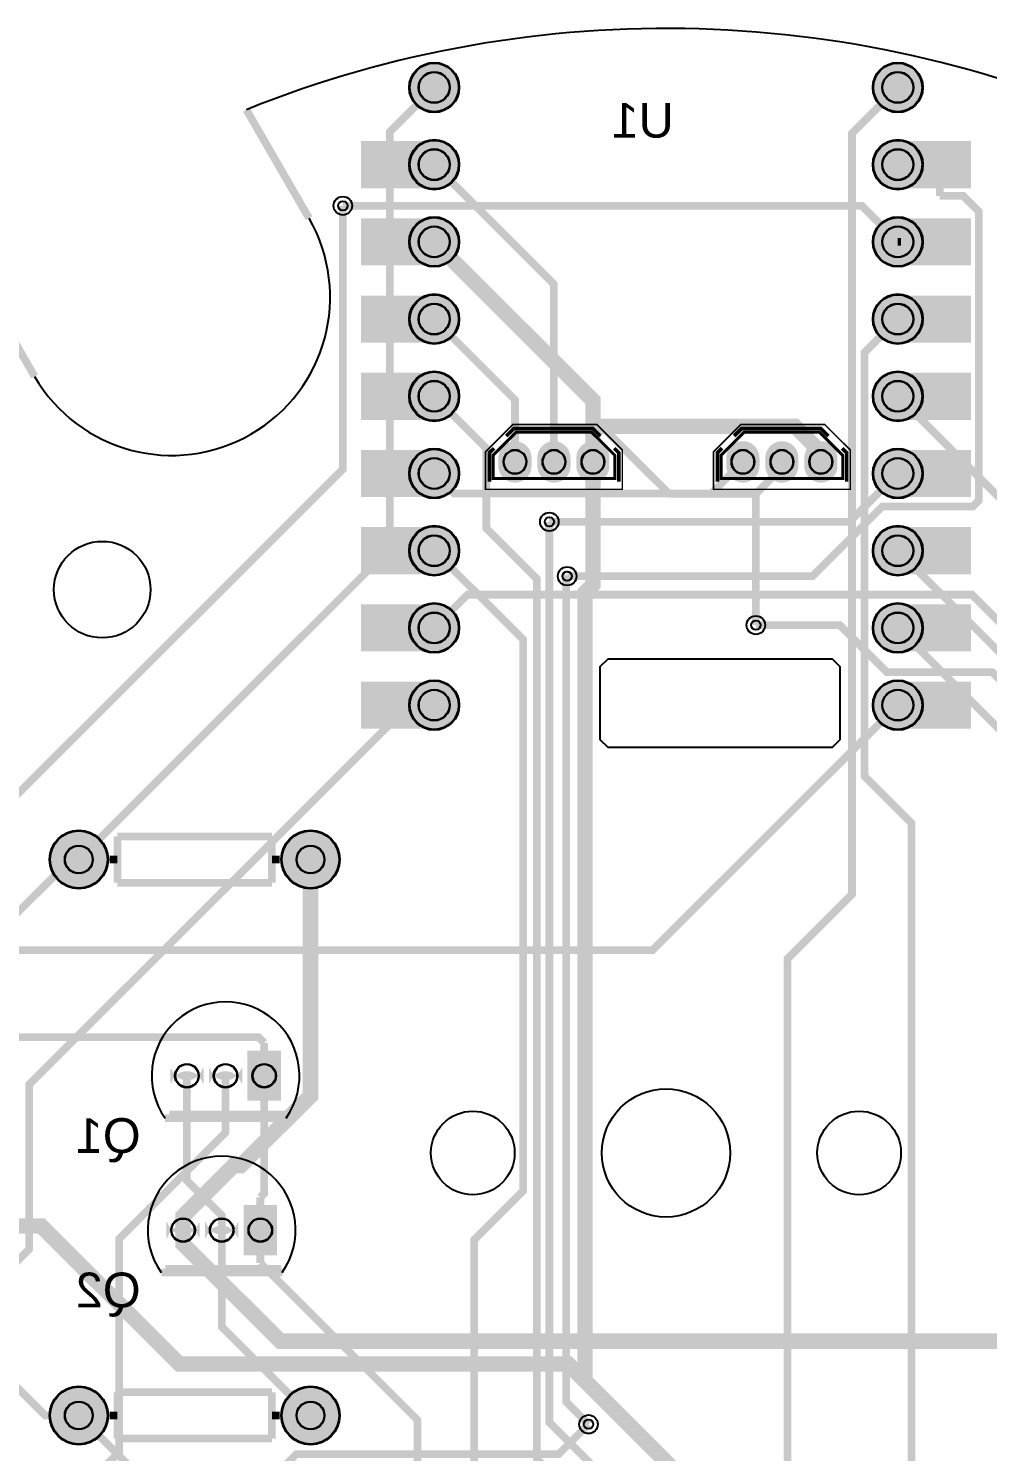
# Model space of a CAD drawing. Header units: millimetres. Extents: x 57.2 to 130.8, y -36.8 to 37.
# Drawn here: x 73.02 to 104.55, y -9.82 to 36.99 of the extents above; entities that cross this region are included whole.
import ezdxf

# ---------------------------------------------------------------- set-up
doc = ezdxf.new("R2010")
doc.units = ezdxf.units.MM
for name, color, linetype, true_color in [('BoardOutLine', 7, 'Continuous', 0xff00ff), ('BottomLayer', 7, 'Continuous', 0x0000ff), ('BottomPasteMaskLayer', 7, 'Continuous', 0x800000), ('BottomSilkLayer', 7, 'Continuous', 0x66cc33), ('BottomSolderMaskLayer', 7, 'Continuous', 0xaa00ff), ('Document', 7, 'Continuous', 0xffffff), ('Hole', 7, 'Continuous', 0x222222), ('Mechanical', 7, 'Continuous', 0xf022f0), ('Multi-Layer', 7, 'Continuous', 0xc0c0c0), ('TopLayer', 7, 'Continuous', 0xff0000), ('TopSilkLayer', 7, 'Continuous', 0xffcc00), ('TopSolderMaskLayer', 7, 'Continuous', 0x800080)]:
    doc.layers.add(name, color=color, linetype=linetype, true_color=true_color)
doc.styles.get("Standard").update_dxf_attribs({"font": 'arial.ttf'})

msp = doc.modelspace()

# ---------------------------------------------------------------- hatches: boundary and pattern name
at = {"layer": 'BottomLayer'}
for points in [[(85.981, 33.262), (83.981, 33.262), (83.981, 31.762), (85.981, 31.762)], [(103.981, 33.262), (101.981, 33.262), (101.981, 31.762), (103.981, 31.762)], [(85.981, 30.722), (83.981, 30.722), (83.981, 29.222), (85.981, 29.222)], [(103.981, 30.722), (101.981, 30.722), (101.981, 29.222), (103.981, 29.222)], [(85.981, 28.182), (83.981, 28.182), (83.981, 26.682), (85.981, 26.682)], [(103.981, 28.182), (101.981, 28.182), (101.981, 26.682), (103.981, 26.682)], [(85.981, 25.642), (83.981, 25.642), (83.981, 24.142), (85.981, 24.142)], [(103.981, 25.642), (101.981, 25.642), (101.981, 24.142), (103.981, 24.142)], [(85.981, 23.102), (83.981, 23.102), (83.981, 21.602), (85.981, 21.602)], [(103.981, 23.102), (101.981, 23.102), (101.981, 21.602), (103.981, 21.602)], [(85.981, 20.562), (83.981, 20.562), (83.981, 19.062), (85.981, 19.062)], [(103.981, 20.562), (101.981, 20.562), (101.981, 19.062), (103.981, 19.062)], [(85.981, 18.022), (83.981, 18.022), (83.981, 16.522), (85.981, 16.522)], [(103.981, 18.022), (101.981, 18.022), (101.981, 16.522), (103.981, 16.522)], [(85.981, 15.482), (83.981, 15.482), (83.981, 13.982), (85.981, 13.982)], [(103.981, 15.482), (101.981, 15.482), (101.981, 13.982), (103.981, 13.982)]]:
    msp.add_hatch(color=256, dxfattribs=at).paths.add_polyline_path(points)
at = {"layer": 'BottomPasteMaskLayer'}
for points in [[(85.981, 33.262), (83.981, 33.262), (83.981, 31.762), (85.981, 31.762)], [(103.981, 33.262), (101.981, 33.262), (101.981, 31.762), (103.981, 31.762)], [(85.981, 30.722), (83.981, 30.722), (83.981, 29.222), (85.981, 29.222)], [(103.981, 30.722), (101.981, 30.722), (101.981, 29.222), (103.981, 29.222)], [(85.981, 28.182), (83.981, 28.182), (83.981, 26.682), (85.981, 26.682)], [(103.981, 28.182), (101.981, 28.182), (101.981, 26.682), (103.981, 26.682)], [(85.981, 25.642), (83.981, 25.642), (83.981, 24.142), (85.981, 24.142)], [(103.981, 25.642), (101.981, 25.642), (101.981, 24.142), (103.981, 24.142)], [(85.981, 23.102), (83.981, 23.102), (83.981, 21.602), (85.981, 21.602)], [(103.981, 23.102), (101.981, 23.102), (101.981, 21.602), (103.981, 21.602)], [(85.981, 20.562), (83.981, 20.562), (83.981, 19.062), (85.981, 19.062)], [(103.981, 20.562), (101.981, 20.562), (101.981, 19.062), (103.981, 19.062)], [(85.981, 18.022), (83.981, 18.022), (83.981, 16.522), (85.981, 16.522)], [(103.981, 18.022), (101.981, 18.022), (101.981, 16.522), (103.981, 16.522)], [(85.981, 15.482), (83.981, 15.482), (83.981, 13.982), (85.981, 13.982)], [(103.981, 15.482), (101.981, 15.482), (101.981, 13.982), (103.981, 13.982)]]:
    msp.add_hatch(color=256, dxfattribs=at).paths.add_polyline_path(points)
at = {"layer": 'BottomSolderMaskLayer'}
for points in [[(85.536, 35.052, 1), (87.186, 35.052, 1)], [(100.776, 35.052, 1), (102.426, 35.052, 1)], [(86.006, 33.287), (83.956, 33.287), (83.956, 31.737), (86.006, 31.737)], [(85.536, 32.512, 1), (87.186, 32.512, 1)], [(100.776, 32.512, 1), (102.426, 32.512, 1)], [(104.006, 33.287), (101.956, 33.287), (101.956, 31.737), (104.006, 31.737)], [(86.006, 30.747), (83.956, 30.747), (83.956, 29.197), (86.006, 29.197)], [(85.536, 29.972, 1), (87.186, 29.972, 1)], [(100.776, 29.972, 1), (102.426, 29.972, 1)], [(104.006, 30.747), (101.956, 30.747), (101.956, 29.197), (104.006, 29.197)], [(86.006, 28.207), (83.956, 28.207), (83.956, 26.657), (86.006, 26.657)], [(85.536, 27.432, 1), (87.186, 27.432, 1)], [(100.776, 27.432, 1), (102.426, 27.432, 1)], [(104.006, 28.207), (101.956, 28.207), (101.956, 26.657), (104.006, 26.657)], [(86.006, 25.667), (83.956, 25.667), (83.956, 24.117), (86.006, 24.117)], [(85.536, 24.892, 1), (87.186, 24.892, 1)], [(100.776, 24.892, 1), (102.426, 24.892, 1)], [(104.006, 25.667), (101.956, 25.667), (101.956, 24.117), (104.006, 24.117)], [(88.47, 22.864), (88.475, 22.933), (88.488, 23.001), (88.509, 23.067), (88.538, 23.13), (88.575, 23.188), (88.618, 23.241), (88.668, 23.289), (88.724, 23.329), (88.784, 23.362), (88.848, 23.388), (88.914, 23.405), (88.982, 23.414), (89.05, 23.414), (89.118, 23.405), (89.185, 23.388), (89.248, 23.362), (89.308, 23.329), (89.364, 23.289), (89.414, 23.241), (89.458, 23.188), (89.494, 23.13), (89.523, 23.067), (89.544, 23.001), (89.557, 22.933), (89.562, 22.864), (89.562, 22.602), (89.557, 22.533), (89.544, 22.465), (89.523, 22.4), (89.494, 22.337), (89.458, 22.279), (89.414, 22.225), (89.364, 22.178), (89.308, 22.138), (89.248, 22.104), (89.185, 22.079), (89.118, 22.061), (89.05, 22.053), (88.982, 22.053), (88.914, 22.061), (88.848, 22.079), (88.784, 22.104), (88.724, 22.138), (88.668, 22.178), (88.618, 22.225), (88.575, 22.279), (88.538, 22.337), (88.509, 22.4), (88.488, 22.465), (88.475, 22.533), (88.47, 22.602)], [(89.751, 22.864), (89.756, 22.933), (89.769, 23.001), (89.79, 23.067), (89.819, 23.13), (89.856, 23.188), (89.899, 23.241), (89.949, 23.289), (90.005, 23.329), (90.065, 23.362), (90.129, 23.388), (90.195, 23.405), (90.263, 23.414), (90.331, 23.414), (90.399, 23.405), (90.466, 23.388), (90.529, 23.362), (90.589, 23.329), (90.645, 23.289), (90.695, 23.241), (90.739, 23.188), (90.775, 23.13), (90.804, 23.067), (90.825, 23.001), (90.838, 22.933), (90.842, 22.864), (90.842, 22.602), (90.838, 22.533), (90.825, 22.465), (90.804, 22.4), (90.775, 22.337), (90.739, 22.279), (90.695, 22.225), (90.645, 22.178), (90.589, 22.138), (90.529, 22.104), (90.466, 22.079), (90.399, 22.061), (90.331, 22.053), (90.263, 22.053), (90.195, 22.061), (90.129, 22.079), (90.065, 22.104), (90.005, 22.138), (89.949, 22.178), (89.899, 22.225), (89.856, 22.279), (89.819, 22.337), (89.79, 22.4), (89.769, 22.465), (89.756, 22.533), (89.751, 22.602)], [(91.032, 22.864), (91.037, 22.933), (91.049, 23.001), (91.071, 23.067), (91.1, 23.13), (91.137, 23.188), (91.18, 23.241), (91.23, 23.289), (91.286, 23.329), (91.346, 23.362), (91.41, 23.388), (91.476, 23.405), (91.544, 23.414), (91.612, 23.414), (91.68, 23.405), (91.747, 23.388), (91.81, 23.362), (91.87, 23.329), (91.926, 23.289), (91.976, 23.241), (92.019, 23.188), (92.056, 23.13), (92.085, 23.067), (92.106, 23.001), (92.119, 22.933), (92.123, 22.864), (92.123, 22.602), (92.119, 22.533), (92.106, 22.465), (92.085, 22.4), (92.056, 22.337), (92.019, 22.279), (91.976, 22.225), (91.926, 22.178), (91.87, 22.138), (91.81, 22.104), (91.747, 22.079), (91.68, 22.061), (91.612, 22.053), (91.544, 22.053), (91.476, 22.061), (91.41, 22.079), (91.346, 22.104), (91.286, 22.138), (91.23, 22.178), (91.18, 22.225), (91.137, 22.279), (91.1, 22.337), (91.071, 22.4), (91.049, 22.465), (91.037, 22.533), (91.032, 22.602)], [(95.963, 22.864), (95.968, 22.933), (95.981, 23.001), (96.002, 23.067), (96.031, 23.13), (96.068, 23.188), (96.111, 23.241), (96.161, 23.289), (96.217, 23.329), (96.277, 23.362), (96.341, 23.388), (96.407, 23.405), (96.475, 23.414), (96.543, 23.414), (96.611, 23.405), (96.678, 23.388), (96.741, 23.362), (96.801, 23.329), (96.857, 23.289), (96.907, 23.241), (96.951, 23.188), (96.987, 23.13), (97.016, 23.067), (97.037, 23.001), (97.05, 22.933), (97.055, 22.864), (97.055, 22.602), (97.05, 22.533), (97.037, 22.465), (97.016, 22.4), (96.987, 22.337), (96.951, 22.279), (96.907, 22.225), (96.857, 22.178), (96.801, 22.138), (96.741, 22.104), (96.678, 22.079), (96.611, 22.061), (96.543, 22.053), (96.475, 22.053), (96.407, 22.061), (96.341, 22.079), (96.277, 22.104), (96.217, 22.138), (96.161, 22.178), (96.111, 22.225), (96.068, 22.279), (96.031, 22.337), (96.002, 22.4), (95.981, 22.465), (95.968, 22.533), (95.963, 22.602)], [(97.244, 22.864), (97.249, 22.933), (97.262, 23.001), (97.283, 23.067), (97.312, 23.13), (97.349, 23.188), (97.392, 23.241), (97.442, 23.289), (97.498, 23.329), (97.558, 23.362), (97.622, 23.388), (97.688, 23.405), (97.756, 23.414), (97.824, 23.414), (97.892, 23.405), (97.959, 23.388), (98.022, 23.362), (98.082, 23.329), (98.138, 23.289), (98.188, 23.241), (98.232, 23.188), (98.268, 23.13), (98.297, 23.067), (98.318, 23.001), (98.331, 22.933), (98.336, 22.864), (98.336, 22.602), (98.331, 22.533), (98.318, 22.465), (98.297, 22.4), (98.268, 22.337), (98.232, 22.279), (98.188, 22.225), (98.138, 22.178), (98.082, 22.138), (98.022, 22.104), (97.959, 22.079), (97.892, 22.061), (97.824, 22.053), (97.756, 22.053), (97.688, 22.061), (97.622, 22.079), (97.558, 22.104), (97.498, 22.138), (97.442, 22.178), (97.392, 22.225), (97.349, 22.279), (97.312, 22.337), (97.283, 22.4), (97.262, 22.465), (97.249, 22.533), (97.244, 22.602)], [(98.525, 22.864), (98.53, 22.933), (98.543, 23.001), (98.564, 23.067), (98.593, 23.13), (98.63, 23.188), (98.673, 23.241), (98.723, 23.289), (98.779, 23.329), (98.839, 23.362), (98.903, 23.388), (98.969, 23.405), (99.037, 23.414), (99.105, 23.414), (99.173, 23.405), (99.24, 23.388), (99.303, 23.362), (99.363, 23.329), (99.419, 23.289), (99.469, 23.241), (99.512, 23.188), (99.549, 23.13), (99.578, 23.067), (99.599, 23.001), (99.612, 22.933), (99.616, 22.864), (99.616, 22.602), (99.612, 22.533), (99.599, 22.465), (99.578, 22.4), (99.549, 22.337), (99.512, 22.279), (99.469, 22.225), (99.419, 22.178), (99.363, 22.138), (99.303, 22.104), (99.24, 22.079), (99.173, 22.061), (99.105, 22.053), (99.037, 22.053), (98.969, 22.061), (98.903, 22.079), (98.839, 22.104), (98.779, 22.138), (98.723, 22.178), (98.673, 22.225), (98.63, 22.279), (98.593, 22.337), (98.564, 22.4), (98.543, 22.465), (98.53, 22.533), (98.525, 22.602)], [(86.006, 23.127), (83.956, 23.127), (83.956, 21.577), (86.006, 21.577)], [(85.536, 22.352, 1), (87.186, 22.352, 1)], [(100.776, 22.352, 1), (102.426, 22.352, 1)], [(104.006, 23.127), (101.956, 23.127), (101.956, 21.577), (104.006, 21.577)], [(85.536, 19.812, 1), (87.186, 19.812, 1)], [(100.776, 19.812, 1), (102.426, 19.812, 1)], [(86.006, 20.587), (83.956, 20.587), (83.956, 19.037), (86.006, 19.037)], [(104.006, 20.587), (101.956, 20.587), (101.956, 19.037), (104.006, 19.037)], [(86.006, 18.047), (83.956, 18.047), (83.956, 16.497), (86.006, 16.497)], [(85.536, 17.272, 1), (87.186, 17.272, 1)], [(100.776, 17.272, 1), (102.426, 17.272, 1)], [(104.006, 18.047), (101.956, 18.047), (101.956, 16.497), (104.006, 16.497)], [(86.006, 15.507), (83.956, 15.507), (83.956, 13.957), (86.006, 13.957)], [(85.536, 14.732, 1), (87.186, 14.732, 1)], [(100.776, 14.732, 1), (102.426, 14.732, 1)], [(104.006, 15.507), (101.956, 15.507), (101.956, 13.957), (104.006, 13.957)], [(73.711, 9.652, 1), (75.641, 9.652, 1)], [(81.331, 9.652, 1), (83.261, 9.652, 1)], [(81.323, 3.365), (80.222, 3.365), (80.222, 1.715), (81.323, 1.715)], [(78.783, 2.824, -0.785398), (77.682, 2.824), (77.682, 2.256, -0.785398), (78.783, 2.256)], [(80.053, 2.824, -0.785398), (78.952, 2.824), (78.952, 2.256, -0.785398), (80.053, 2.256)], [(81.196, -1.715), (80.095, -1.715), (80.095, -3.365), (81.196, -3.365)], [(78.656, -2.256, -0.785398), (77.555, -2.256), (77.555, -2.824, -0.785398), (78.656, -2.824)], [(79.926, -2.256, -0.785398), (78.825, -2.256), (78.825, -2.824, -0.785398), (79.926, -2.824)], [(73.711, -8.636, 1), (75.641, -8.636, 1)], [(81.331, -8.636, 1), (83.261, -8.636, 1)]]:
    msp.add_hatch(color=256, dxfattribs=at).paths.add_polyline_path(points)
at = {"layer": 'Document'}
for points in [[(81.462, 1.39), (77.652, 1.39), (77.652, 1.136), (81.462, 1.136)], [(81.335, -3.69), (77.525, -3.69), (77.525, -3.944), (81.335, -3.944)]]:
    msp.add_hatch(color=256, dxfattribs=at).paths.add_polyline_path(points)
at = {"layer": 'Multi-Layer'}
for points in [[(85.561, 35.052, 1), (87.161, 35.052, 1)], [(100.801, 35.052, 1), (102.401, 35.052, 1)], [(85.561, 32.512, 1), (87.161, 32.512, 1)], [(100.801, 32.512, 1), (102.401, 32.512, 1)], [(85.561, 29.972, 1), (87.161, 29.972, 1)], [(100.801, 29.972, 1), (102.401, 29.972, 1)], [(85.561, 27.432, 1), (87.161, 27.432, 1)], [(100.801, 27.432, 1), (102.401, 27.432, 1)], [(85.561, 24.892, 1), (87.161, 24.892, 1)], [(100.801, 24.892, 1), (102.401, 24.892, 1)], [(85.561, 22.352, 1), (87.161, 22.352, 1)], [(88.491, 22.858), (88.495, 22.924), (88.507, 22.989), (88.528, 23.052), (88.556, 23.111), (88.591, 23.167), (88.633, 23.218), (88.681, 23.263), (88.735, 23.301), (88.792, 23.333), (88.854, 23.358), (88.918, 23.374), (88.983, 23.382), (89.049, 23.382), (89.115, 23.374), (89.178, 23.358), (89.239, 23.333), (89.297, 23.301), (89.351, 23.263), (89.399, 23.218), (89.441, 23.167), (89.476, 23.111), (89.504, 23.052), (89.524, 22.989), (89.537, 22.924), (89.541, 22.858), (89.541, 22.608), (89.537, 22.543), (89.524, 22.478), (89.504, 22.415), (89.476, 22.355), (89.441, 22.3), (89.399, 22.249), (89.351, 22.204), (89.297, 22.165), (89.239, 22.133), (89.178, 22.109), (89.115, 22.092), (89.049, 22.084), (88.983, 22.084), (88.918, 22.092), (88.854, 22.109), (88.792, 22.133), (88.735, 22.165), (88.681, 22.204), (88.633, 22.249), (88.591, 22.3), (88.556, 22.355), (88.528, 22.415), (88.507, 22.478), (88.495, 22.543), (88.491, 22.608)], [(89.772, 22.858), (89.776, 22.924), (89.788, 22.989), (89.809, 23.052), (89.837, 23.111), (89.872, 23.167), (89.914, 23.218), (89.962, 23.263), (90.016, 23.301), (90.073, 23.333), (90.135, 23.358), (90.199, 23.374), (90.264, 23.382), (90.33, 23.382), (90.395, 23.374), (90.459, 23.358), (90.52, 23.333), (90.578, 23.301), (90.632, 23.263), (90.68, 23.218), (90.722, 23.167), (90.757, 23.111), (90.785, 23.052), (90.805, 22.989), (90.818, 22.924), (90.822, 22.858), (90.822, 22.608), (90.818, 22.543), (90.805, 22.478), (90.785, 22.415), (90.757, 22.355), (90.722, 22.3), (90.68, 22.249), (90.632, 22.204), (90.578, 22.165), (90.52, 22.133), (90.459, 22.109), (90.395, 22.092), (90.33, 22.084), (90.264, 22.084), (90.199, 22.092), (90.135, 22.109), (90.073, 22.133), (90.016, 22.165), (89.962, 22.204), (89.914, 22.249), (89.872, 22.3), (89.837, 22.355), (89.809, 22.415), (89.788, 22.478), (89.776, 22.543), (89.772, 22.608)], [(91.053, 22.858), (91.057, 22.924), (91.069, 22.989), (91.09, 23.052), (91.118, 23.111), (91.153, 23.167), (91.195, 23.218), (91.243, 23.263), (91.297, 23.301), (91.354, 23.333), (91.416, 23.358), (91.48, 23.374), (91.545, 23.382), (91.611, 23.382), (91.676, 23.374), (91.74, 23.358), (91.801, 23.333), (91.859, 23.301), (91.913, 23.263), (91.961, 23.218), (92.003, 23.167), (92.038, 23.111), (92.066, 23.052), (92.086, 22.989), (92.099, 22.924), (92.103, 22.858), (92.103, 22.608), (92.099, 22.543), (92.086, 22.478), (92.066, 22.415), (92.038, 22.355), (92.003, 22.3), (91.961, 22.249), (91.913, 22.204), (91.859, 22.165), (91.801, 22.133), (91.74, 22.109), (91.676, 22.092), (91.611, 22.084), (91.545, 22.084), (91.48, 22.092), (91.416, 22.109), (91.354, 22.133), (91.297, 22.165), (91.243, 22.204), (91.195, 22.249), (91.153, 22.3), (91.118, 22.355), (91.09, 22.415), (91.069, 22.478), (91.057, 22.543), (91.053, 22.608)], [(95.984, 22.858), (95.988, 22.924), (96, 22.989), (96.021, 23.052), (96.049, 23.111), (96.084, 23.167), (96.126, 23.218), (96.174, 23.263), (96.228, 23.301), (96.285, 23.333), (96.347, 23.358), (96.411, 23.374), (96.476, 23.382), (96.542, 23.382), (96.608, 23.374), (96.671, 23.358), (96.732, 23.333), (96.79, 23.301), (96.844, 23.263), (96.892, 23.218), (96.934, 23.167), (96.969, 23.111), (96.997, 23.052), (97.017, 22.989), (97.03, 22.924), (97.034, 22.858), (97.034, 22.608), (97.03, 22.543), (97.017, 22.478), (96.997, 22.415), (96.969, 22.355), (96.934, 22.3), (96.892, 22.249), (96.844, 22.204), (96.79, 22.165), (96.732, 22.133), (96.671, 22.109), (96.608, 22.092), (96.542, 22.084), (96.476, 22.084), (96.411, 22.092), (96.347, 22.109), (96.285, 22.133), (96.228, 22.165), (96.174, 22.204), (96.126, 22.249), (96.084, 22.3), (96.049, 22.355), (96.021, 22.415), (96, 22.478), (95.988, 22.543), (95.984, 22.608)], [(97.265, 22.858), (97.269, 22.924), (97.281, 22.989), (97.302, 23.052), (97.33, 23.111), (97.365, 23.167), (97.407, 23.218), (97.455, 23.263), (97.509, 23.301), (97.566, 23.333), (97.628, 23.358), (97.692, 23.374), (97.757, 23.382), (97.823, 23.382), (97.888, 23.374), (97.952, 23.358), (98.013, 23.333), (98.071, 23.301), (98.125, 23.263), (98.173, 23.218), (98.215, 23.167), (98.25, 23.111), (98.278, 23.052), (98.298, 22.989), (98.311, 22.924), (98.315, 22.858), (98.315, 22.608), (98.311, 22.543), (98.298, 22.478), (98.278, 22.415), (98.25, 22.355), (98.215, 22.3), (98.173, 22.249), (98.125, 22.204), (98.071, 22.165), (98.013, 22.133), (97.952, 22.109), (97.888, 22.092), (97.823, 22.084), (97.757, 22.084), (97.692, 22.092), (97.628, 22.109), (97.566, 22.133), (97.509, 22.165), (97.455, 22.204), (97.407, 22.249), (97.365, 22.3), (97.33, 22.355), (97.302, 22.415), (97.281, 22.478), (97.269, 22.543), (97.265, 22.608)], [(98.546, 22.858), (98.55, 22.924), (98.562, 22.989), (98.583, 23.052), (98.611, 23.111), (98.646, 23.167), (98.688, 23.218), (98.736, 23.263), (98.79, 23.301), (98.847, 23.333), (98.909, 23.358), (98.973, 23.374), (99.038, 23.382), (99.104, 23.382), (99.169, 23.374), (99.233, 23.358), (99.294, 23.333), (99.352, 23.301), (99.406, 23.263), (99.454, 23.218), (99.496, 23.167), (99.531, 23.111), (99.559, 23.052), (99.579, 22.989), (99.592, 22.924), (99.596, 22.858), (99.596, 22.608), (99.592, 22.543), (99.579, 22.478), (99.559, 22.415), (99.531, 22.355), (99.496, 22.3), (99.454, 22.249), (99.406, 22.204), (99.352, 22.165), (99.294, 22.133), (99.233, 22.109), (99.169, 22.092), (99.104, 22.084), (99.038, 22.084), (98.973, 22.092), (98.909, 22.109), (98.847, 22.133), (98.79, 22.165), (98.736, 22.204), (98.688, 22.249), (98.646, 22.3), (98.611, 22.355), (98.583, 22.415), (98.562, 22.478), (98.55, 22.543), (98.546, 22.608)], [(100.801, 22.352, 1), (102.401, 22.352, 1)], [(85.561, 19.812, 1), (87.161, 19.812, 1)], [(100.801, 19.812, 1), (102.401, 19.812, 1)], [(85.561, 17.272, 1), (87.161, 17.272, 1)], [(100.801, 17.272, 1), (102.401, 17.272, 1)], [(85.561, 14.732, 1), (87.161, 14.732, 1)], [(100.801, 14.732, 1), (102.401, 14.732, 1)], [(73.736, 9.652, 1), (75.616, 9.652, 1)], [(81.356, 9.652, 1), (83.236, 9.652, 1)], [(81.297, 3.34), (80.247, 3.34), (80.247, 1.74), (81.297, 1.74)], [(78.757, 2.815, -0.785398), (77.707, 2.815), (77.707, 2.265, -0.785398), (78.757, 2.265)], [(80.027, 2.815, -0.785398), (78.977, 2.815), (78.977, 2.265, -0.785398), (80.027, 2.265)], [(81.17, -1.74), (80.12, -1.74), (80.12, -3.34), (81.17, -3.34)], [(78.63, -2.265, -0.785398), (77.58, -2.265), (77.58, -2.815, -0.785398), (78.63, -2.815)], [(79.9, -2.265, -0.785398), (78.85, -2.265), (78.85, -2.815, -0.785398), (79.9, -2.815)], [(73.736, -8.636, 1), (75.616, -8.636, 1)], [(81.356, -8.636, 1), (83.236, -8.636, 1)]]:
    msp.add_hatch(color=256, dxfattribs=at).paths.add_polyline_path(points)
at = {"layer": 'TopSolderMaskLayer'}
for points in [[(85.536, 35.052, 1), (87.186, 35.052, 1)], [(100.776, 35.052, 1), (102.426, 35.052, 1)], [(85.536, 32.512, 1), (87.186, 32.512, 1)], [(100.776, 32.512, 1), (102.426, 32.512, 1)], [(85.536, 29.972, 1), (87.186, 29.972, 1)], [(100.776, 29.972, 1), (102.426, 29.972, 1)], [(85.536, 27.432, 1), (87.186, 27.432, 1)], [(100.776, 27.432, 1), (102.426, 27.432, 1)], [(85.536, 24.892, 1), (87.186, 24.892, 1)], [(100.776, 24.892, 1), (102.426, 24.892, 1)], [(88.47, 22.864), (88.475, 22.933), (88.488, 23.001), (88.509, 23.067), (88.538, 23.13), (88.575, 23.188), (88.618, 23.241), (88.668, 23.289), (88.724, 23.329), (88.784, 23.362), (88.848, 23.388), (88.914, 23.405), (88.982, 23.414), (89.05, 23.414), (89.118, 23.405), (89.185, 23.388), (89.248, 23.362), (89.308, 23.329), (89.364, 23.289), (89.414, 23.241), (89.458, 23.188), (89.494, 23.13), (89.523, 23.067), (89.544, 23.001), (89.557, 22.933), (89.562, 22.864), (89.562, 22.602), (89.557, 22.533), (89.544, 22.465), (89.523, 22.4), (89.494, 22.337), (89.458, 22.279), (89.414, 22.225), (89.364, 22.178), (89.308, 22.138), (89.248, 22.104), (89.185, 22.079), (89.118, 22.061), (89.05, 22.053), (88.982, 22.053), (88.914, 22.061), (88.848, 22.079), (88.784, 22.104), (88.724, 22.138), (88.668, 22.178), (88.618, 22.225), (88.575, 22.279), (88.538, 22.337), (88.509, 22.4), (88.488, 22.465), (88.475, 22.533), (88.47, 22.602)], [(89.751, 22.864), (89.756, 22.933), (89.769, 23.001), (89.79, 23.067), (89.819, 23.13), (89.856, 23.188), (89.899, 23.241), (89.949, 23.289), (90.005, 23.329), (90.065, 23.362), (90.129, 23.388), (90.195, 23.405), (90.263, 23.414), (90.331, 23.414), (90.399, 23.405), (90.466, 23.388), (90.529, 23.362), (90.589, 23.329), (90.645, 23.289), (90.695, 23.241), (90.739, 23.188), (90.775, 23.13), (90.804, 23.067), (90.825, 23.001), (90.838, 22.933), (90.842, 22.864), (90.842, 22.602), (90.838, 22.533), (90.825, 22.465), (90.804, 22.4), (90.775, 22.337), (90.739, 22.279), (90.695, 22.225), (90.645, 22.178), (90.589, 22.138), (90.529, 22.104), (90.466, 22.079), (90.399, 22.061), (90.331, 22.053), (90.263, 22.053), (90.195, 22.061), (90.129, 22.079), (90.065, 22.104), (90.005, 22.138), (89.949, 22.178), (89.899, 22.225), (89.856, 22.279), (89.819, 22.337), (89.79, 22.4), (89.769, 22.465), (89.756, 22.533), (89.751, 22.602)], [(91.032, 22.864), (91.037, 22.933), (91.049, 23.001), (91.071, 23.067), (91.1, 23.13), (91.137, 23.188), (91.18, 23.241), (91.23, 23.289), (91.286, 23.329), (91.346, 23.362), (91.41, 23.388), (91.476, 23.405), (91.544, 23.414), (91.612, 23.414), (91.68, 23.405), (91.747, 23.388), (91.81, 23.362), (91.87, 23.329), (91.926, 23.289), (91.976, 23.241), (92.019, 23.188), (92.056, 23.13), (92.085, 23.067), (92.106, 23.001), (92.119, 22.933), (92.123, 22.864), (92.123, 22.602), (92.119, 22.533), (92.106, 22.465), (92.085, 22.4), (92.056, 22.337), (92.019, 22.279), (91.976, 22.225), (91.926, 22.178), (91.87, 22.138), (91.81, 22.104), (91.747, 22.079), (91.68, 22.061), (91.612, 22.053), (91.544, 22.053), (91.476, 22.061), (91.41, 22.079), (91.346, 22.104), (91.286, 22.138), (91.23, 22.178), (91.18, 22.225), (91.137, 22.279), (91.1, 22.337), (91.071, 22.4), (91.049, 22.465), (91.037, 22.533), (91.032, 22.602)], [(95.963, 22.864), (95.968, 22.933), (95.981, 23.001), (96.002, 23.067), (96.031, 23.13), (96.068, 23.188), (96.111, 23.241), (96.161, 23.289), (96.217, 23.329), (96.277, 23.362), (96.341, 23.388), (96.407, 23.405), (96.475, 23.414), (96.543, 23.414), (96.611, 23.405), (96.678, 23.388), (96.741, 23.362), (96.801, 23.329), (96.857, 23.289), (96.907, 23.241), (96.951, 23.188), (96.987, 23.13), (97.016, 23.067), (97.037, 23.001), (97.05, 22.933), (97.055, 22.864), (97.055, 22.602), (97.05, 22.533), (97.037, 22.465), (97.016, 22.4), (96.987, 22.337), (96.951, 22.279), (96.907, 22.225), (96.857, 22.178), (96.801, 22.138), (96.741, 22.104), (96.678, 22.079), (96.611, 22.061), (96.543, 22.053), (96.475, 22.053), (96.407, 22.061), (96.341, 22.079), (96.277, 22.104), (96.217, 22.138), (96.161, 22.178), (96.111, 22.225), (96.068, 22.279), (96.031, 22.337), (96.002, 22.4), (95.981, 22.465), (95.968, 22.533), (95.963, 22.602)], [(97.244, 22.864), (97.249, 22.933), (97.262, 23.001), (97.283, 23.067), (97.312, 23.13), (97.349, 23.188), (97.392, 23.241), (97.442, 23.289), (97.498, 23.329), (97.558, 23.362), (97.622, 23.388), (97.688, 23.405), (97.756, 23.414), (97.824, 23.414), (97.892, 23.405), (97.959, 23.388), (98.022, 23.362), (98.082, 23.329), (98.138, 23.289), (98.188, 23.241), (98.232, 23.188), (98.268, 23.13), (98.297, 23.067), (98.318, 23.001), (98.331, 22.933), (98.336, 22.864), (98.336, 22.602), (98.331, 22.533), (98.318, 22.465), (98.297, 22.4), (98.268, 22.337), (98.232, 22.279), (98.188, 22.225), (98.138, 22.178), (98.082, 22.138), (98.022, 22.104), (97.959, 22.079), (97.892, 22.061), (97.824, 22.053), (97.756, 22.053), (97.688, 22.061), (97.622, 22.079), (97.558, 22.104), (97.498, 22.138), (97.442, 22.178), (97.392, 22.225), (97.349, 22.279), (97.312, 22.337), (97.283, 22.4), (97.262, 22.465), (97.249, 22.533), (97.244, 22.602)], [(98.525, 22.864), (98.53, 22.933), (98.543, 23.001), (98.564, 23.067), (98.593, 23.13), (98.63, 23.188), (98.673, 23.241), (98.723, 23.289), (98.779, 23.329), (98.839, 23.362), (98.903, 23.388), (98.969, 23.405), (99.037, 23.414), (99.105, 23.414), (99.173, 23.405), (99.24, 23.388), (99.303, 23.362), (99.363, 23.329), (99.419, 23.289), (99.469, 23.241), (99.512, 23.188), (99.549, 23.13), (99.578, 23.067), (99.599, 23.001), (99.612, 22.933), (99.616, 22.864), (99.616, 22.602), (99.612, 22.533), (99.599, 22.465), (99.578, 22.4), (99.549, 22.337), (99.512, 22.279), (99.469, 22.225), (99.419, 22.178), (99.363, 22.138), (99.303, 22.104), (99.24, 22.079), (99.173, 22.061), (99.105, 22.053), (99.037, 22.053), (98.969, 22.061), (98.903, 22.079), (98.839, 22.104), (98.779, 22.138), (98.723, 22.178), (98.673, 22.225), (98.63, 22.279), (98.593, 22.337), (98.564, 22.4), (98.543, 22.465), (98.53, 22.533), (98.525, 22.602)], [(85.536, 22.352, 1), (87.186, 22.352, 1)], [(100.776, 22.352, 1), (102.426, 22.352, 1)], [(85.536, 19.812, 1), (87.186, 19.812, 1)], [(100.776, 19.812, 1), (102.426, 19.812, 1)], [(85.536, 17.272, 1), (87.186, 17.272, 1)], [(100.776, 17.272, 1), (102.426, 17.272, 1)], [(85.536, 14.732, 1), (87.186, 14.732, 1)], [(100.776, 14.732, 1), (102.426, 14.732, 1)], [(73.711, 9.652, 1), (75.641, 9.652, 1)], [(81.331, 9.652, 1), (83.261, 9.652, 1)], [(81.323, 3.365), (80.222, 3.365), (80.222, 1.715), (81.323, 1.715)], [(78.783, 2.824, -0.785398), (77.682, 2.824), (77.682, 2.256, -0.785398), (78.783, 2.256)], [(80.053, 2.824, -0.785398), (78.952, 2.824), (78.952, 2.256, -0.785398), (80.053, 2.256)], [(81.196, -1.715), (80.095, -1.715), (80.095, -3.365), (81.196, -3.365)], [(78.656, -2.256, -0.785398), (77.555, -2.256), (77.555, -2.824, -0.785398), (78.656, -2.824)], [(79.926, -2.256, -0.785398), (78.825, -2.256), (78.825, -2.824, -0.785398), (79.926, -2.824)], [(73.711, -8.636, 1), (75.641, -8.636, 1)], [(81.331, -8.636, 1), (83.261, -8.636, 1)]]:
    msp.add_hatch(color=256, dxfattribs=at).paths.add_polyline_path(points)

# ---------------------------------------------------------------- linework, layer by layer
at = {"layer": 'BoardOutLine', "const_width": 0.254}
for points in [[(80.185, 34.32), (82.245, 30.752)], [(80.185, 34.32), (82.245, 30.752)], [(73.226, 25.545), (71.166, 29.113)], [(73.226, 25.545), (71.166, 29.113)]]:
    msp.add_lwpolyline(points, dxfattribs=at)
at = {"layer": 'BoardOutLine'}
for centre, radius, start, end in [((93.992, -0.008), 37, 64.7469, 111.91), ((93.992, -0.008), 37, 64.7469, 111.91), ((77.732, 28.155), 5.207, 210.0759, 29.9241), ((77.732, 28.155), 5.207, 210.0759, 29.9241)]:
    msp.add_arc(centre, radius, start, end, dxfattribs=at)
at = {"layer": 'BottomLayer'}
for points, const_width in [([(86.361, 32.512), (84.981, 32.512)], 0.254), ([(101.601, 32.512), (102.981, 32.512)], 0.254), ([(102.981, 32.512), (102.981, 31.483)], 0.254), ([(90.732, 18.974), (98.8, 18.974), (101.09, 21.264), (104.064, 21.264), (104.262, 21.462), (104.262, 30.974), (103.753, 31.483), (102.981, 31.483)], 0.254), ([(101.601, 29.972), (100.413, 31.16), (83.358, 31.16)], 0.254), ([(84.981, 29.972), (86.361, 29.972)], 0.508), ([(86.361, 29.972), (91.578, 24.755), (91.578, 23.905)], 0.508), ([(101.601, 29.972), (101.702, 29.972)], 0.254), ([(102.981, 29.972), (101.702, 29.972)], 0.254), ([(86.361, 27.432), (84.981, 27.432)], 0.254), ([(101.601, 27.432), (102.981, 27.432)], 0.254), ([(86.361, 24.892), (84.981, 24.892)], 0.254), ([(101.601, 24.892), (102.981, 24.892)], 0.254), ([(99.071, 22.733), (99.071, 23.054), (98.22, 23.905), (91.578, 23.905)], 0.508), ([(91.578, 23.905), (91.578, 22.733)], 0.508), ([(86.361, 22.352), (84.981, 22.352)], 0.254), ([(86.361, 22.352), (87.015, 21.698), (95.474, 21.698), (96.509, 22.733)], 0.254), ([(101.601, 22.352), (100.012, 20.763), (90.146, 20.763)], 0.254), ([(101.601, 22.352), (102.981, 22.352)], 0.254), ([(86.361, 19.812), (84.981, 19.812)], 0.254), ([(101.601, 19.812), (102.981, 19.812)], 0.254), ([(86.361, 17.272), (87.455, 18.366), (104.042, 18.366), (116.713, 5.695), (116.713, 5.091)], 0.254), ([(86.361, 17.272), (84.981, 17.272)], 0.254), ([(116.713, 3.81), (104.71, 15.813), (101.244, 15.813), (99.693, 17.364), (96.935, 17.364)], 0.254), ([(101.601, 17.272), (102.981, 17.272)], 0.254), ([(101.601, 14.732), (93.539, 6.67), (71.406, 6.67), (70.124, 5.388), (70.124, 3.652), (71.247, 2.529)], 0.254), ([(86.361, 14.732), (84.981, 14.732)], 0.254), ([(101.601, 14.732), (102.981, 14.732)], 0.254), ([(80.772, 3.619), (80.581, 3.81), (71.247, 3.81)], 0.254), ([(80.772, 2.54), (80.772, 3.619)], 0.254), ([(79.375, -2.54), (79.375, -2.053), (78.232, -0.91), (78.232, 2.54)], 0.254), ([(80.645, -1.461), (80.772, -1.334), (80.772, 2.54)], 0.254), ([(80.645, -2.54), (80.645, -1.461)], 0.254), ([(71.247, -2.402), (73.44, -2.402), (77.979, -6.941), (90.761, -6.941), (96.52, -12.7)], 0.508), ([(113.665, -11.303), (108.556, -6.194), (81.302, -6.194), (78.105, -2.997), (78.105, -2.54)], 0.508), ([(115.139, -11.303), (115.139, -11.57), (111.604, -15.104), (81.144, -15.104), (74.676, -8.636)], 0.254), ([(91.44, -12.7), (90.372, -11.632), (87.997, -11.632), (87.222, -12.407), (81.796, -12.407), (81.011, -11.622), (81.011, -10.727), (81.832, -9.906), (90.455, -9.906), (91.435, -8.926)], 0.254)]:
    msp.add_lwpolyline(points, dxfattribs=dict(at, const_width=const_width))
msp.add_lwpolyline([(95.377, 16.256), (99.441, 16.256), (99.695, 16.002), (99.695, 13.589), (99.441, 13.335), (92.329, 13.335), (92.075, 13.335), (91.821, 13.589), (91.821, 13.716), (91.821, 16.002), (92.075, 16.256), (93.853, 16.256)], close=True, dxfattribs=at)
at = {"layer": 'BottomSilkLayer', "const_width": 0.254}
for points in [[(75.946, 10.414), (75.946, 9.652)], [(81.026, 10.414), (75.946, 10.414)], [(81.026, 9.652), (81.026, 10.414)], [(75.946, 9.652), (75.692, 9.652)], [(75.946, 9.652), (75.946, 8.89)], [(81.026, 9.652), (81.28, 9.652)], [(81.026, 8.89), (81.026, 9.652)], [(75.946, 8.89), (81.026, 8.89)], [(77.512, 1.146), (81.492, 1.146)], [(77.385, -3.934), (81.365, -3.934)], [(75.946, -7.874), (75.946, -8.636)], [(81.026, -7.874), (75.946, -7.874)], [(81.026, -8.636), (81.026, -7.874)], [(75.946, -8.636), (75.692, -8.636)], [(75.946, -8.636), (75.946, -9.398)], [(81.026, -8.636), (81.28, -8.636)], [(81.026, -9.398), (81.026, -8.636)], [(75.946, -9.398), (81.026, -9.398)]]:
    msp.add_lwpolyline(points, dxfattribs=at)
at = {"layer": 'BottomSilkLayer'}
for centre in [(79.502, 2.54), (79.375, -2.54)]:
    msp.add_arc(centre, 2.43, 324.9996, 215.0004, dxfattribs=at)
at = {"layer": 'BottomSolderMaskLayer'}
for points in [[(89.016, 23.123), (89.016, 23.123)], [(90.297, 23.123), (90.297, 23.123)], [(91.578, 23.123), (91.578, 23.123)], [(96.509, 23.123), (96.509, 23.123)], [(97.79, 23.123), (97.79, 23.123)], [(99.071, 23.123), (99.071, 23.123)], [(89.016, 22.344), (89.016, 22.344)], [(90.297, 22.344), (90.297, 22.344)], [(91.578, 22.344), (91.578, 22.344)], [(96.509, 22.344), (96.509, 22.344)], [(97.79, 22.344), (97.79, 22.344)], [(99.071, 22.344), (99.071, 22.344)]]:
    msp.add_lwpolyline(points, close=True, dxfattribs=at)
for centre, radius in [((86.361, 35.052), 0.825), ((101.601, 35.052), 0.825), ((86.361, 35.052), 0.516), ((101.601, 35.052), 0.516), ((86.361, 32.512), 0.825), ((101.601, 32.512), 0.825), ((86.361, 32.512), 0.516), ((101.601, 32.512), 0.516), ((86.361, 29.972), 0.825), ((86.361, 29.972), 0.516), ((101.601, 29.972), 0.825), ((101.601, 29.972), 0.516), ((86.361, 27.432), 0.825), ((101.601, 27.432), 0.825), ((86.361, 27.432), 0.516), ((101.601, 27.432), 0.516), ((86.361, 24.892), 0.825), ((86.361, 24.892), 0.516), ((101.601, 24.892), 0.825), ((101.601, 24.892), 0.516), ((86.361, 22.352), 0.825), ((101.601, 22.352), 0.825), ((86.361, 22.352), 0.516), ((101.601, 22.352), 0.516), ((86.361, 19.812), 0.825), ((101.601, 19.812), 0.825), ((86.361, 19.812), 0.516), ((101.601, 19.812), 0.516), ((86.361, 17.272), 0.825), ((101.601, 17.272), 0.825), ((86.361, 17.272), 0.516), ((101.601, 17.272), 0.516), ((86.361, 14.732), 0.825), ((101.601, 14.732), 0.825), ((86.361, 14.732), 0.516), ((101.601, 14.732), 0.516), ((74.676, 9.652), 0.965), ((82.296, 9.652), 0.965), ((74.676, 9.652), 0.462), ((82.296, 9.652), 0.462), ((78.232, 2.54), 0.393), ((79.502, 2.54), 0.393), ((80.772, 2.54), 0.393), ((78.105, -2.54), 0.393), ((79.375, -2.54), 0.393), ((80.645, -2.54), 0.393), ((74.676, -8.636), 0.965), ((82.296, -8.636), 0.965), ((74.676, -8.636), 0.462), ((82.296, -8.636), 0.462)]:
    msp.add_circle(centre, radius, dxfattribs=at)
for centre, start, end in [((89.016, 22.733), 450, 270), ((89.016, 22.733), 270, 450), ((90.297, 22.733), 450, 270), ((90.297, 22.733), 270, 450), ((91.578, 22.733), 450, 270), ((91.578, 22.733), 270, 450), ((96.509, 22.733), 450, 270), ((96.509, 22.733), 270, 450), ((97.79, 22.733), 450, 270), ((97.79, 22.733), 270, 450), ((99.071, 22.733), 450, 270), ((99.071, 22.733), 270, 450)]:
    msp.add_arc(centre, 0.39, start, end, dxfattribs=at)
at = {"layer": 'Document', "const_width": 0.1}
for points in [[(92.297, 22.951), (92.297, 22.191), (88.297, 22.191), (88.297, 22.951), (89.057, 23.711), (91.537, 23.711), (92.297, 22.951)], [(99.79, 22.951), (99.79, 22.191), (95.79, 22.191), (95.79, 22.951), (96.55, 23.711), (99.03, 23.711), (99.79, 22.951)]]:
    msp.add_lwpolyline(points, close=True, dxfattribs=at)
for points in [[(89.057, 23.711), (91.537, 23.711)], [(96.55, 23.711), (99.03, 23.711)]]:
    msp.add_lwpolyline(points, dxfattribs=at)
at = {"layer": 'Hole'}
for centre in [(83.358, 31.16), (90.146, 20.763), (90.732, 18.974), (96.935, 17.364), (91.435, -8.926)]:
    msp.add_circle(centre, 0.153, dxfattribs=at)
at = {"layer": 'Mechanical', "const_width": 0.05}
for points in [[(92.547, 23.123), (92.547, 21.833), (88.047, 21.833), (88.047, 23.063), (88.947, 23.963), (91.707, 23.963), (92.547, 23.123)], [(100.04, 23.123), (100.04, 21.833), (95.54, 21.833), (95.54, 23.063), (96.44, 23.963), (99.2, 23.963), (100.04, 23.123)]]:
    msp.add_lwpolyline(points, close=True, dxfattribs=at)
at = {"layer": 'Multi-Layer'}
for points in [[(89.016, 23.108), (89.016, 23.108)], [(90.297, 23.108), (90.297, 23.108)], [(91.578, 23.108), (91.578, 23.108)], [(96.509, 23.108), (96.509, 23.108)], [(97.79, 23.108), (97.79, 23.108)], [(99.071, 23.108), (99.071, 23.108)], [(89.016, 22.358), (89.016, 22.358)], [(90.297, 22.358), (90.297, 22.358)], [(91.578, 22.358), (91.578, 22.358)], [(96.509, 22.358), (96.509, 22.358)], [(97.79, 22.358), (97.79, 22.358)], [(99.071, 22.358), (99.071, 22.358)]]:
    msp.add_lwpolyline(points, close=True, dxfattribs=at)
for centre, radius in [((86.361, 35.052), 0.8), ((101.601, 35.052), 0.8), ((86.361, 35.052), 0.5), ((101.601, 35.052), 0.5), ((86.361, 32.512), 0.8), ((101.601, 32.512), 0.8), ((86.361, 32.512), 0.5), ((101.601, 32.512), 0.5), ((83.358, 31.16), 0.305), ((86.361, 29.972), 0.8), ((86.361, 29.972), 0.5), ((101.601, 29.972), 0.8), ((101.601, 29.972), 0.5), ((86.361, 27.432), 0.8), ((101.601, 27.432), 0.8), ((86.361, 27.432), 0.5), ((101.601, 27.432), 0.5), ((86.361, 24.892), 0.8), ((86.361, 24.892), 0.5), ((101.601, 24.892), 0.8), ((101.601, 24.892), 0.5), ((86.361, 22.352), 0.8), ((101.601, 22.352), 0.8), ((86.361, 22.352), 0.5), ((101.601, 22.352), 0.5), ((90.146, 20.763), 0.305), ((86.361, 19.812), 0.8), ((101.601, 19.812), 0.8), ((86.361, 19.812), 0.5), ((101.601, 19.812), 0.5), ((75.449, 18.532), 1.588), ((75.449, 18.532), 1.588), ((90.732, 18.974), 0.305), ((86.361, 17.272), 0.8), ((101.601, 17.272), 0.8), ((86.361, 17.272), 0.5), ((96.935, 17.364), 0.305), ((101.601, 17.272), 0.5), ((86.361, 14.732), 0.8), ((101.601, 14.732), 0.8), ((86.361, 14.732), 0.5), ((101.601, 14.732), 0.5), ((74.676, 9.652), 0.94), ((82.296, 9.652), 0.94), ((74.676, 9.652), 0.45), ((82.296, 9.652), 0.45), ((78.232, 2.54), 0.375), ((79.502, 2.54), 0.375), ((80.772, 2.54), 0.375), ((93.98, 0), 2.108), ((93.98, 0), 2.108), ((87.63, 0), 1.375), ((87.63, 0), 1.375), ((100.33, 0), 1.375), ((100.33, 0), 1.375), ((78.105, -2.54), 0.375), ((79.375, -2.54), 0.375), ((80.645, -2.54), 0.375), ((74.676, -8.636), 0.94), ((82.296, -8.636), 0.94), ((74.676, -8.636), 0.45), ((82.296, -8.636), 0.45), ((91.435, -8.926), 0.305)]:
    msp.add_circle(centre, radius, dxfattribs=at)
for centre, start, end in [((89.016, 22.733), 450, 270), ((89.016, 22.733), 270, 450), ((90.297, 22.733), 450, 270), ((90.297, 22.733), 270, 450), ((91.578, 22.733), 450, 270), ((91.578, 22.733), 270, 450), ((96.509, 22.733), 450, 270), ((96.509, 22.733), 270, 450), ((97.79, 22.733), 450, 270), ((97.79, 22.733), 270, 450), ((99.071, 22.733), 450, 270), ((99.071, 22.733), 270, 450)]:
    msp.add_arc(centre, 0.375, start, end, dxfattribs=at)
at = {"layer": 'TopLayer'}
for points, const_width in [([(86.361, 35.052), (84.902, 33.593), (84.902, 19.878), (74.676, 9.652)], 0.254), ([(101.601, 35.052), (100.095, 33.545), (100.095, 8.503), (97.977, 6.385), (97.977, -14.494)], 0.254), ([(86.361, 32.512), (90.297, 28.576), (90.297, 23.833)], 0.254), ([(64.415, 2.489), (64.415, 3.552), (83.358, 22.496), (83.358, 31.16)], 0.254), ([(86.361, 27.432), (89.016, 24.777), (89.016, 22.733)], 0.254), ([(91.491, -29.566), (93.146, -31.22), (97.155, -31.22), (102.054, -26.321), (102.054, 10.844), (100.503, 12.396), (100.503, 26.333), (101.601, 27.432)], 0.254), ([(86.361, 24.892), (88.074, 23.179), (88.074, 20.545), (89.738, 18.881), (89.738, -10.062), (90.027, -10.351), (90.027, -13.117), (94.839, -17.929), (94.839, -29.637), (96.014, -30.812), (96.986, -30.812), (98.944, -28.854), (98.944, -22.733)], 0.254), ([(123.546, -2.489), (117.669, 3.388), (117.669, 8.824), (101.601, 24.892)], 0.254), ([(90.297, 23.833), (90.297, 22.733)], 0.254), ([(96.935, 21.686), (94.086, 21.686), (91.94, 23.833), (90.297, 23.833)], 0.254), ([(96.52, -12.7), (91.315, -7.495), (91.315, 18.429), (91.578, 18.692), (91.578, 22.733)], 0.508), ([(97.79, 22.733), (97.79, 22.541), (96.935, 21.686)], 0.254), ([(96.935, 21.686), (96.935, 17.364)], 0.254), ([(93.98, -12.7), (90.146, -8.866), (90.146, 20.763)], 0.254), ([(86.361, 19.812), (89.286, 16.887), (89.286, -1.248), (87.672, -2.862), (87.672, -18.954), (91.451, -22.733)], 0.254), ([(111.125, -11.303), (111.842, -10.586), (111.842, 9.571), (101.601, 19.812)], 0.254), ([(91.435, -8.926), (90.695, -8.186), (90.695, 18.937), (90.732, 18.974)], 0.254), ([(101.601, 17.272), (108.698, 10.175), (108.698, 10.175), (108.698, 5.486)], 0.254), ([(86.361, 14.732), (85.529, 14.732), (73.046, 2.25), (73.046, -3.164), (71.247, -4.964)], 0.254), ([(82.296, 9.652), (82.296, 1.877), (80.007, -0.412), (79.769, -0.412), (78.105, -2.076), (78.105, -2.54)], 0.508), ([(74.676, 9.652), (74.411, 9.652), (69.434, 4.676), (69.434, -4.499), (73.571, -8.636), (74.676, -8.636)], 0.254), ([(74.676, -11.176), (76.005, -9.846), (76.005, -2.825), (79.502, 0.672), (79.502, 2.54)], 0.254), ([(82.296, -8.636), (79.375, -5.715), (79.375, -2.54)], 0.254), ([(80.645, -2.54), (80.645, -3.619)], 0.254), ([(80.645, -3.619), (85.809, -8.783), (85.809, -17.764), (90.17, -22.126), (90.17, -22.733)], 0.254)]:
    msp.add_lwpolyline(points, dxfattribs=dict(at, const_width=const_width))
msp.add_lwpolyline([(95.377, 16.256), (99.441, 16.256), (99.695, 16.002), (99.695, 13.589), (99.441, 13.335), (92.329, 13.335), (92.075, 13.335), (91.821, 13.589), (91.821, 13.716), (91.821, 16.002), (92.075, 16.256), (93.853, 16.256)], close=True, dxfattribs=at)
at = {"layer": 'TopSilkLayer', "const_width": 0.12}
for points in [[(91.827, 23.583), (91.577, 23.833), (88.977, 23.833), (88.727, 23.583)], [(99.32, 23.583), (99.07, 23.833), (96.47, 23.833), (96.22, 23.583)], [(88.177, 22.083), (88.177, 23.033), (88.327, 23.183)], [(92.277, 23.183), (92.427, 23.033), (92.427, 22.083)], [(95.67, 22.083), (95.67, 23.033), (95.82, 23.183)], [(99.77, 23.183), (99.92, 23.033), (99.92, 22.083)]]:
    msp.add_lwpolyline(points, dxfattribs=at)
at = {"layer": 'TopSolderMaskLayer'}
for points in [[(89.016, 23.123), (89.016, 23.123)], [(90.297, 23.123), (90.297, 23.123)], [(91.578, 23.123), (91.578, 23.123)], [(96.509, 23.123), (96.509, 23.123)], [(97.79, 23.123), (97.79, 23.123)], [(99.071, 23.123), (99.071, 23.123)], [(89.016, 22.344), (89.016, 22.344)], [(90.297, 22.344), (90.297, 22.344)], [(91.578, 22.344), (91.578, 22.344)], [(96.509, 22.344), (96.509, 22.344)], [(97.79, 22.344), (97.79, 22.344)], [(99.071, 22.344), (99.071, 22.344)]]:
    msp.add_lwpolyline(points, close=True, dxfattribs=at)
for centre, radius in [((86.361, 35.052), 0.825), ((101.601, 35.052), 0.825), ((86.361, 35.052), 0.516), ((101.601, 35.052), 0.516), ((86.361, 32.512), 0.825), ((101.601, 32.512), 0.825), ((86.361, 32.512), 0.516), ((101.601, 32.512), 0.516), ((86.361, 29.972), 0.825), ((86.361, 29.972), 0.516), ((101.601, 29.972), 0.825), ((101.601, 29.972), 0.516), ((86.361, 27.432), 0.825), ((101.601, 27.432), 0.825), ((86.361, 27.432), 0.516), ((101.601, 27.432), 0.516), ((86.361, 24.892), 0.825), ((86.361, 24.892), 0.516), ((101.601, 24.892), 0.825), ((101.601, 24.892), 0.516), ((86.361, 22.352), 0.825), ((101.601, 22.352), 0.825), ((86.361, 22.352), 0.516), ((101.601, 22.352), 0.516), ((86.361, 19.812), 0.825), ((101.601, 19.812), 0.825), ((86.361, 19.812), 0.516), ((101.601, 19.812), 0.516), ((86.361, 17.272), 0.825), ((101.601, 17.272), 0.825), ((86.361, 17.272), 0.516), ((101.601, 17.272), 0.516), ((86.361, 14.732), 0.825), ((101.601, 14.732), 0.825), ((86.361, 14.732), 0.516), ((101.601, 14.732), 0.516), ((74.676, 9.652), 0.965), ((82.296, 9.652), 0.965), ((74.676, 9.652), 0.462), ((82.296, 9.652), 0.462), ((78.232, 2.54), 0.393), ((79.502, 2.54), 0.393), ((80.772, 2.54), 0.393), ((78.105, -2.54), 0.393), ((79.375, -2.54), 0.393), ((80.645, -2.54), 0.393), ((74.676, -8.636), 0.965), ((82.296, -8.636), 0.965), ((74.676, -8.636), 0.462), ((82.296, -8.636), 0.462)]:
    msp.add_circle(centre, radius, dxfattribs=at)
for centre, start, end in [((89.016, 22.733), 450, 270), ((89.016, 22.733), 270, 450), ((90.297, 22.733), 450, 270), ((90.297, 22.733), 270, 450), ((91.578, 22.733), 450, 270), ((91.578, 22.733), 270, 450), ((96.509, 22.733), 450, 270), ((96.509, 22.733), 270, 450), ((97.79, 22.733), 450, 270), ((97.79, 22.733), 270, 450), ((99.071, 22.733), 450, 270), ((99.071, 22.733), 270, 450)]:
    msp.add_arc(centre, 0.39, start, end, dxfattribs=at)

# ---------------------------------------------------------------- texts
at = {"layer": 'BottomSilkLayer', "text_generation_flag": 2}
for s, p in [('U1', (94.234, 33.401)), ('Q1', (76.708, 0)), ('Q2', (76.708, -5.08))]:
    msp.add_text(s, height=1.143, dxfattribs=at).set_placement(p)

doc.saveas('drawing.dxf')
